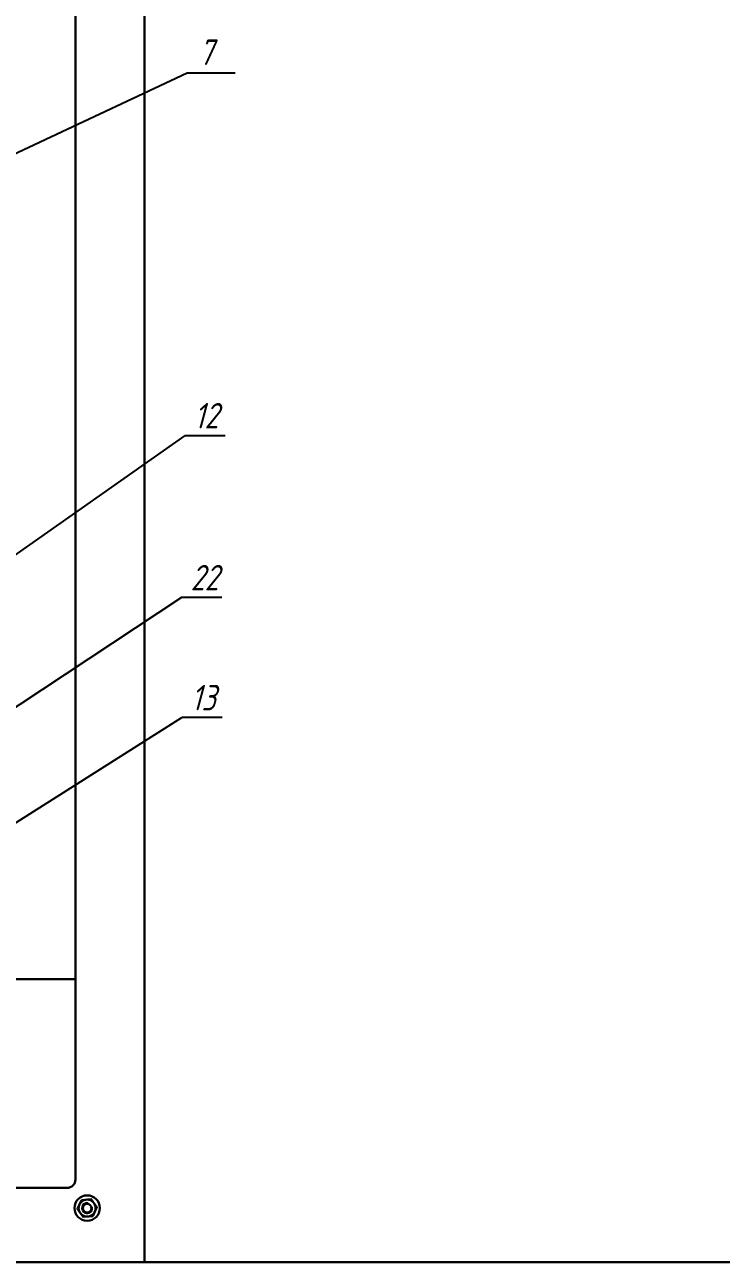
# Model space of a CAD drawing. Header units: millimetres. Extents: x 2155 to 4370, y 1157 to 1761.
# Drawn here: x 2457.1 to 2539.2, y 1455.7 to 1601.4 of the extents above; entities that cross this region are included whole.
import ezdxf

# ---------------------------------------------------------------- set-up
doc = ezdxf.new("R2010")
doc.units = ezdxf.units.MM
doc.layers.add('ссылки', color=7, linetype='Continuous')
doc.styles.get("Standard").update_dxf_attribs({"font": 'GOST_A.TTF', "width": 0.8, "oblique": 15, "height": 3})

msp = doc.modelspace()

# ---------------------------------------------------------------- linework, layer by layer
at = {"color": 7, "lineweight": 30}
for p, q in [((2471.2491, 1705.8731), (2471.2491, 1455.8731)), ((2463.1241, 1695.9968), (2463.1241, 1510.4651)), ((2463.1241, 1684.7031), (2463.1241, 1465.4968)), ((2453.1241, 1489.0629), (2463.1241, 1489.0629)), ((2462.1241, 1464.4968), (2317.8741, 1464.4968)), ((2471.2491, 1455.7468), (2308.7491, 1455.7468)), ((2471.2491, 1455.7468), (2546.2491, 1455.7468))]:
    msp.add_line(p, q, dxfattribs=at)
at = {"color": 7}
for p, q in [((2424.0283, 1571.2069), (2476.2629, 1595.7488)), ((2476.2629, 1595.7488), (2478.8942, 1595.7488)), ((2476.2629, 1595.7488), (2481.9431, 1595.7488)), ((2444.7498, 1531.0872), (2476.0058, 1553.0376)), ((2480.765, 1553.0376), (2476.0058, 1553.0376)), ((2475.5977, 1533.9768), (2451.1096, 1517.7918)), ((2480.3569, 1533.9768), (2475.5977, 1533.9768)), ((2448.1294, 1502.4439), (2475.6458, 1519.8483)), ((2480.4049, 1519.8483), (2475.6458, 1519.8483))]:
    msp.add_line(p, q, dxfattribs=at)
at = {"color": 7, "lineweight": 30}
msp.add_lwpolyline([(2463.8368, 1463.0677), (2463.3488, 1462.0212), (2464.0111, 1461.0753), (2465.1614, 1461.1759), (2465.6494, 1462.2225), (2464.9871, 1463.1683)], close=True, dxfattribs=at)
for radius in [1.5, 1, 1, 1, 0.5]:
    msp.add_circle((2464.4991, 1462.1218), radius, dxfattribs=at)
msp.add_arc((2462.1241, 1465.4968), 1, 270, 0, dxfattribs=at)
at = {"color": 7}
msp.add_arc((2464.4991, 1462.1218), 0.6127, 77.654356, 9.494214, dxfattribs=at)

# ---------------------------------------------------------------- texts
at = {"layer": 'ссылки', "color": 7, "oblique": 15}
for s, p in [('7', (2477.6497, 1596.6739)), ('12', (2477.0966, 1553.8876)), ('22', (2476.6884, 1534.8268)), ('13', (2476.7365, 1520.6983))]:
    msp.add_text(s, height=3, dxfattribs=at).set_placement(p)

doc.saveas('drawing.dxf')
